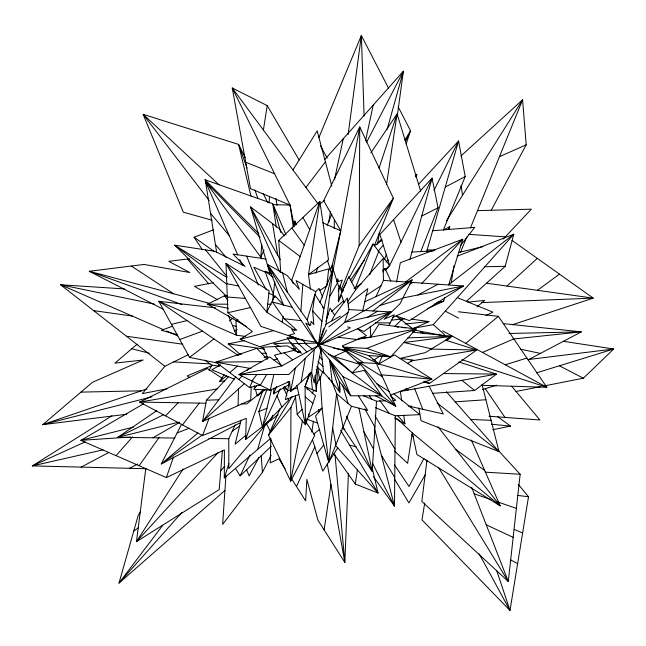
<?xml version="1.0" encoding="UTF-8"?>
<svg xmlns="http://www.w3.org/2000/svg" width="646" height="646" viewBox="0 0 646 646"><rect width="100%" height="100%" fill="white"/><g stroke="black" fill="none" stroke-linecap="round" stroke-linejoin="round"><path stroke-width="0.97" d="M270.537 438.448L224.307 477.935L224.404 449.891L166.369 477.58L80.879 440.354L143.582 403.782M295.424 397.258L290.966 407.36L290.652 481.149L314.788 435.323L305.728 421.636M341.007 290.086L359.136 245.722L359.733 126.939L323.678 200.623L340.725 230.808L332.835 271.239M375.609 407.731L395.328 415.83L394.496 506.125L373.461 476.7M334.224 228.684L334.345 219.632M238.091 405.623L238.479 388.981M270.868 438.222L270.206 462.907L278.838 458.822L285.249 468.891M278.176 414.675L245.633 439.506L246.271 418.358L202.521 435.574L139.657 402.087L207.366 368.527L222.385 378.403M251.213 387.043L250.721 399.979L202.602 421.483L206.397 400.205L228.45 376.755M348.42 473.381L344.835 562.416L317.864 520.087L306.85 479.397L305.647 500.9L291.669 478.961M309.337 373.299L305.09 386.558L316.314 391.419L317.42 372.136L316.233 369.439M363.714 395.828L376.505 401.231L372.217 471.394L342.743 427.264M269.083 203.11L269.535 196.214M225.93 475.795L222.636 524.39L262.429 472.331L271.142 455.285M300.875 311.122L302.821 284.369M261.775 244.333L260.798 257.189L261.88 258.86M348.283 306.769L348.509 303.749L367.824 288.633L362.818 310.25M222.369 450.642L219.22 489.579L136.459 541.679L145.818 468.318M331.947 272.935L332.642 264.917L329.597 269.834M289.626 382.174L288.52 384.887L273.452 393.882L274.057 388.189M498.429 450.569L520.151 474.253L508.281 581.505L421.838 501.449L426.933 460.477M272.531 301.529L274.784 281.858M326.618 330.041L318.22 345.667L281.729 365.975L274.502 355.114L293.696 350.447L301.504 353.168L292.242 343.68L317.582 343.074L318.22 345.667L320.868 350.52L314.206 382.916L311.655 372.467L314.319 349.486M311.655 372.467L290.563 391.654L289.497 381.431L270.286 390.152L238.939 374.575L281.729 365.975L269.818 356.988L238.939 374.575L288.794 374.47L318.22 345.667L326.028 324.163L333.078 269.245L338.851 286.872L338.488 301.819L341.468 294.859L344.011 302.619M348.146 134.457L361.356 35.53L388.464 88.042M316.79 343.066L305.841 323.145L310.54 325.447L311.13 321.32L313.843 324.631L312.624 310.863L314.893 294.318L323.953 308.384L318.22 345.667L323.573 328.774M397.282 115.949L403.387 71.222L324.704 159.57M372.193 467.938L378.047 493.051L355.3 484.032L357.367 469.892M311.808 432.085L313.415 421.281M324.114 529.89L330.954 484.548M376.796 244.826L377.789 243.106L379.42 232.172M386.55 184.473L397.096 113.906L420.707 191.248M263.398 130.04L267.202 105.621L232.253 87.993L250.503 188.672L290.054 205.105L294.229 225.834M451.296 282.706L453.904 265.861M282.221 322.201L283.166 316.298M424.729 502.943L421.983 519.877L510.001 610.47L528.517 496.758L518.278 484.347M293.89 226.851L294.834 221.077L296.336 224.727M328.701 222.62L330.51 211.726M301.109 382.061L305.34 358.272M331.487 268.009L340.725 230.808L359.733 126.939L393.349 198.201L374.26 245.868L382.327 239.924M410.695 407.61L411.066 405.696M302.49 420.546L290.652 481.149L268.542 435.105L280.235 408.329M396.515 282.124L400.35 262.712L462.746 239.246L448.671 284.991M290.563 391.654L295.319 368.083M334.596 179.152L343.252 138.745M365.539 140.893L373.194 105.12M270.286 390.152L273.888 374.494M449.067 229.508L449.721 226.641L443.56 229.952M241.063 420.304L235.071 444.214L245.771 435.291M466.404 301.335L505.196 266.297L513.796 234.223L457.142 256.22M409.903 259.458L432.053 178.151L379.913 234.433L389.651 265.498L385.63 270.02M387.156 129.305L403.387 71.222L366.597 142.249M426.61 251.779L458.563 141.014L465.217 176.568L443.406 229.879M257.649 449.446L264.739 425.343M309.531 325.423L307.157 319.899L315.741 291.677L319.027 288.374L322.709 297.249M444.852 297.378L443.681 301.189L427.353 308.748M224.307 477.935L228.87 463.578M325.947 321.264L330.106 308.126L334.628 315.127L331.794 320.4M271.029 420.126L272.588 415.33M406.1 144.147L410.525 130.758L398.114 106.727M334.628 315.127L347.338 297.863L348.937 309.579L344.714 322.33L318.979 344.996M379 168.194L397.096 113.906L370.893 152.852M305.824 422.008L306.777 419.149M415.887 177.149L416.856 174.323L415.386 175.631M166.369 477.58L173.491 457.013M245.633 439.506L262.607 391.016L246.756 403.936L241.757 403.855M322.725 371.248L319.592 379.993L317.816 367.154M287.987 398.154L288.738 399.987L262.454 427.192L258.852 411.599L266.806 389.966M338.189 291.322L342.323 280.073L337.026 282.036M315.757 273.193L317.84 267.549M336.623 281.656L337.672 278.846L338.601 281.696M202.521 435.574L209.159 418.099M295.416 395.812L297.184 414.474L305.461 424.826L305.09 386.558L310.661 372.249L312.462 389.748M369.625 274.849L378.75 251.367M420.772 251.585L438.045 207.818L432.053 178.151L389.651 265.498L385.396 269.786M319.891 302.465L333.078 269.245L323.953 308.384L322.58 307.221M355.098 288.705L373.041 243.97L389.651 265.498M331.543 380.542L336.582 393.737L351.464 406.269L328.725 462.463L315.563 416.072L322.071 408.07L320.15 376.868M460.477 252.449L466.759 237.001M470.458 227.909L522.59 99.831L526.191 144.833L491.218 210.273M327.199 225.292L331.81 214.092M384.217 259.781L386.518 254.225M318.801 137.784L361.356 35.53L364.118 116.054M273.452 393.882L276.674 386.486M338.229 300.487L348.848 276.52L355.623 289.844L347.249 302.336M264.036 249.962L260.798 257.189L205.589 181.801L216.66 252.473M268.276 421.668L228.829 468.633L228.789 438.707L235.087 424.923M375.98 296.651L383.425 280.412L383.143 258.497L355.623 289.844M376.82 363.407L378.734 363.981L382.343 356.124M296.482 486.519L314.925 446.741M280.299 388.835L262.454 427.192L271.296 390.184L253.692 389.312L256.632 385.614M267.282 359.346L256.89 348.364L215.901 362.148L249.542 387.584L252.844 380.494M235.362 468.205L240.142 475.908L249.929 455.01M405.397 141.7L410.525 130.758L404.84 140.166M312.204 393.592L313.875 390.071M316.387 384.79L319.31 378.629M433.967 190.409L458.563 141.014L418.479 184.376M317.404 345.667L317.816 344.843L318.631 344.843L319.043 345.667L318.631 346.482L317.816 346.482M181.486 424.414L161.274 463.933L240.264 422.726M209.102 370.433L211.799 365.143L218.719 366.08M388.811 325.552L394.326 314.78L384.047 319.253L399.89 303.895L412.18 279.871L364.885 301.747M258.973 457.328L249.098 475.94L246.522 469.529M423.97 458.385L409.015 486.478L394.504 464.942M341.621 291.411L346.498 282.617M348.937 278.224L393.349 198.201L359.136 245.722M351.537 282.464L373.041 243.97M329.525 296.91L337.511 282.786M425.375 474.544L408.91 502.911L394.431 478.92M448.195 229.241L449.721 226.641M260.314 385.194L266.677 374.51M292 396.555L268.542 435.105L290.966 407.36M292.969 169.963L317.17 130.831L331.834 186.113M318.631 345.004L319.455 343.672L345.658 351.141L360.298 364.522L352.135 372.855L320.44 347.451M446.451 220.819L522.59 99.831L460.881 156.017M140.36 512.003L138.22 515.379L119.001 583.088L224.897 490.492M355.946 339.562L370.731 337.147L378.911 324.268L416.194 329L390.757 356.794L368.6 355.599L343.648 347.831M183.125 468.964L136.459 541.679L217.864 452.83M337.737 447.904L322.774 471.136L312.446 439.716M224.687 380.954L219.672 381.366L224.114 374.745M382.787 271.926L385.056 268.631L390.846 281.034M342.356 291.927L343.494 290.28M350.334 280.412L364.578 259.845M139.156 465.734L159.086 437.447M415.677 175.946L416.856 174.323M235.822 376.884L202.602 421.483L244.309 383.7M162.752 525.23L119.001 583.088L181.978 512.335M305.913 187.437L325.398 161.871M182.511 424.915L199.243 403.12M251.843 380.987L256.866 374.535M460.42 245.641L474.729 227.392L432.683 230.735M317 453.573L323.678 445.159M188.148 354.759L164.883 366.274L142.314 393.624L166.846 388.844M378.055 251.326L383.24 245.23M116.062 455.672L132.535 436.906M412.689 328.418L433.264 324.663L513.796 234.223L448.938 284.539M238.834 379.485L242.056 375.98M247.216 370.376L249.154 368.277M421.644 283.618L462.746 239.246L405.47 282.06M297.184 414.474L302.078 409.265M503.242 239.044L531.335 209.167L477.491 210.644M377.789 243.106L381.205 239.48M220.601 470.805L224.727 466.46M255.388 389.417L257.366 395.869L263.608 389.304M165.529 415.871L178.167 402.757M394.593 326.69L402.385 318.866L391.597 320.182M544.74 385.815L583.33 378.217L613.7 349.01L563.328 341.298M240.142 475.908L271.255 446.249M280.687 272.491L278.741 240.417L319.835 201.447L328.548 259.95L308.473 274.623L310.468 289.142M506.973 286.065L537.319 258.384M386.058 261.896L388.286 259.878M327.142 315.482L328.628 314.15M331.584 311.485L343.43 300.842M137.073 344.253L114.923 363.141L143.154 360.008L92.426 382.319L42.789 424.64L126.858 414.223M229.742 372.613L237.397 366.104M197.991 432.933L161.274 463.933L202.263 435.049M477.079 306.818L484.662 300.43L467.793 302.102M465.726 343.373L498.389 316.33L546.823 387.269L482.61 385.347M446.249 340.846L450.779 337.131L447.048 338.625M320.408 203.651L324.3 200.486M257.366 395.869L265.046 389.732M219.672 381.366L226.649 375.794M372.936 311.073L412.18 279.871L364.053 311.122M313.56 434.177L319.77 429.267M229.378 320.909L233.19 317.985M215.699 307.876L158.811 301.311L189.536 357.359L213.931 338.924M432.731 393.325L474.592 390.499L496.475 374.082L458.749 361.938M328.814 326.836L347.976 312.494M537.464 290.329L559.468 274.13M236.436 320.787L237.994 319.657M283.836 389.885L286.251 388.149M133.762 531.069L138.68 527.564M232.205 431.237L239.626 426.037M156.631 410.719L117.75 437.342L174.896 438.045M372.75 359.814L374.607 359.564L380.155 355.865M365.806 295.739L380.962 285.774M319.504 290.611L326.803 285.847L328.717 268.833L308.473 274.623L319.835 201.447L291.758 280.049L293.227 283.691M354.048 288.471L361.59 283.642M382.545 270.238L385.056 268.631M111.984 415.782L32.3 465.911L146.529 468.721M263.463 348.065L240.11 339.287L252.441 331.584L227.893 312.721L225.995 263.374L269.124 290.821L266.814 312.155L294.818 330.405M407.351 363.569L413.149 360.04L400.108 358.393L425.294 352.635L452.111 336.3L412.172 332.125M364.384 310.451L344.714 322.33L390.846 311.945L364.045 331.471L357.561 328.774L320.909 344.512M367.679 317.162L377.563 311.194M152.949 437.778L179.313 422.581M376.876 363.31L378.734 363.981L394.488 354.896L431.891 379.178L390.523 395.126M220.544 364.885L211.823 369.778L234.143 379.145M237.994 355.106L239.739 354.121L241.717 354.056M326.028 324.163L340.434 316.144M319.956 344.698L350.302 327.756L347.613 326.836M234.514 330.994L237.179 329.581M409.411 284.337L412.915 282.48M417.857 294.988L438.061 284.232M81.146 467.115L108.528 452.612M129.588 468.302L137.59 464.07M528.081 359.903L581.303 331.874L503.323 323.614M445.288 187.033L465.217 176.568M297.313 352.474L299.97 351.125M421.725 216.055L438.045 207.818M227.352 296.134L224.428 295.787L207.6 304.161L246.707 326.706M163.809 414.619L117.75 437.342L179.063 422.08M485.865 315.587L492.906 312.155L457.336 297.628M345.658 351.141L333.966 356.527L328.556 353.992M85.337 441.832L32.3 465.911L103.102 449.842M412.471 329L428.952 321.595L411.365 319.092M499.455 156.671L526.191 144.833M482.473 352.433L513.804 338.908M412.834 331.503L415.604 330.316L442.962 335.613M212.405 365.378L187.211 375.891L189.73 377.555M258.852 411.599L266.992 408.215M342.768 347.047L366.791 348.38L416.194 329L370.731 337.147L358.845 338.407M177.141 432.917L189.326 428.209M298.864 394.488L285.354 399.672L289.602 381.859L287.712 381.947M202.456 249.8L194.099 237.227L213.6 229.815M392.558 317.461L463.424 286L410.945 282.334M179.758 339.521L202.553 331.156M172.603 326.222L161.282 330.276L177.707 334.765M146.997 388.868L42.789 424.64L151.923 396.822M512.238 324.776L593.214 298.121L512.044 240.417M273.936 360.048L277.602 358.861M297.41 352.425L300.285 351.489M379.905 305.534L402.741 298.331M434.055 304.201L443.681 301.189L436.833 302.425M482.489 389.562L496.596 385.202M536.511 372.863L613.7 349.01L529.219 359.426M505.229 364.756L526.894 358.078M259.724 346.66L293.106 337.212M287.478 390.765L297.459 388.02M240.11 339.287L273.581 330.639M133.633 427.054L80.879 440.354L130.549 437.035M171.456 324.373L187.082 320.602M458.523 252.505L482.925 246.643M249.542 387.584L260.209 385.032M227.893 312.721L250.438 307.528M264.053 357.488L267.928 356.649M492.785 429.735L510.518 426.094L497.493 416.573M239.739 354.121L228.24 343.874L244.802 340.474M401.546 319.407L404.509 318.801M403.12 297.895L463.424 286L409.435 320.594L396.273 316.055L412.762 328.733M360.298 364.522L333.966 356.527L352.135 372.855L364.344 370.433L381.77 395.78L350.649 395.796L339.433 381.77L329.71 360.072L320.545 348.574M516.041 391.476L540.783 386.599M213.237 282.714L194.43 286.348L217.67 299.784M217.177 388.957L139.657 402.087L206.026 403.233M410.178 361.106L476.764 350.011L445.223 340.022M189.375 258.78L168.8 261.347L189.787 272.515L144.01 264.448L89.293 271.28L163.349 309.289M239.424 354.735L237.437 354.961L158.811 301.311L236.501 335.242L245.319 336.372M513.199 339.029L581.303 331.874L509 333.481M404.994 323.969L428.952 321.595M455.228 401.844L485.921 399.745M411.922 252.045L433.7 250.914M291.524 342.865L273.597 343.753L280.558 346.684M395.328 415.83L419.852 414.619L394.012 393.939M376.505 401.231L385.194 400.819M392.921 400.455L395.82 400.318L390.531 395.901M481.746 302.603L593.214 298.121L486.486 283.198M407.755 337.882L452.111 336.3L404.186 342.525L431.512 348.848M261.533 353.338L266.491 353.16M206.397 400.205L218.776 399.769M484.839 266.741L505.196 266.297M80.928 392.122L141.329 390.814M262.3 361.615L215.901 362.148L251.076 368.624M227.933 304.185L207.6 304.161L228.353 308.344M267.387 304.242L271.255 304.25M375.189 322.855L390.152 322.935M443.213 373.558L496.475 374.082L400.383 391.444L401.723 400.835M208.82 438.464L228.789 438.707M427.168 249.865L435.041 250.01M430.454 349.09L476.764 350.011L429.477 383.441L423.639 382.052M357.27 362.422L378.564 363.569L368.6 355.599M273.129 204.62L290.054 205.105L293.284 226.899M291.798 348.751L295.747 348.897M470.716 419.464L491.113 420.328M173.693 361.905L209.934 363.884M348.937 309.579L390.846 311.945L357.561 328.774L366.492 335.694L342.227 345.868L347.233 350.423L333.699 348.202M485.251 472.169L520.151 474.253M124.775 288.948L60.571 284.773L164.883 366.274M468.859 234.345L505.293 236.856M383.425 280.412L407.997 282.132M488.998 416.25L539.911 419.981L511.648 386.219M227.287 297.015L245.391 298.412M380.865 374.777L431.891 379.178L378.734 363.981M396.725 326.973L398.695 327.159M401.667 327.441L405.615 327.813M491.566 424.228L510.518 426.094M315.959 342.332L292.154 307.302L272.442 301.973L284.264 318.769L301.23 320.666M458.353 311.768L498.389 316.33M337.89 337.22L357.262 339.562M517.551 495.401L528.517 496.758M93.638 310.613L132.333 316.096M126.43 336.235L182.753 344.221M228.24 343.874L264.658 349.139M266.112 259.086L233.036 254.056L245.068 266.362L214.86 251.294L174.727 245.189L226.14 295.908M317.057 342.332L287.139 337.624L296.248 350.818L287.389 345.901L263.035 347.177L267.783 357.949M319.027 345.82L320.642 346.135L323.719 373.138L316.669 366.645M343.712 347.516L390.757 356.794L366.791 348.38M226.778 283.683L238.535 286.025M189.536 357.359L217.621 363.084M154.265 304.088L60.571 284.773L163.753 329.815M520.684 349.22L540.411 353.41M408.127 405.93L443.301 413.981L429.106 386.251M232.39 325.447L236.291 326.367M349.51 445.159L356.293 446.798M405.284 389.07L408.159 389.788L406.786 388.319M131.792 348.759L149.258 353.225M351.464 406.269L367.736 410.42L358.498 395.982M341.992 428.403L344.899 429.154M209.151 303.281L89.293 271.28L181.962 304.565M212.146 220.238L183.294 212.195L143.154 114.342L238.576 144.413L245.278 157.794M420.376 332.149L425.149 333.667M273.42 294.374L265.022 271.352L271.57 273.476M461.914 359.669L546.823 387.269L442.672 330.897M300.479 339.691L260.863 326.359L225.995 263.374L266.814 312.155L274.905 295.666L283.424 305.033M304.314 340.846L288.544 335.395L294.6 333.643L291.669 329.428L296.821 330.219L284.264 318.769M474.18 493.794L491.057 499.633M497.622 501.902L516.372 508.386M306.737 419.012L317.784 423.203M423.889 381.301L429.477 383.441L425.068 381.059M245.714 162.235L274.582 173.758M514.256 529.486L522.622 532.95M166.531 331.018L177.618 335.863M265.797 272.434L253.846 267.202L266.386 289.909M344.455 348.557L378.564 363.569M322.895 222.83L340.725 230.808M268.825 293.147L273.242 295.174L275.059 297.54M486.236 524.81L513.166 537.367M339.433 381.77L339.853 392.211L332.173 382.392L329.71 360.072L342.978 376.683L381.77 395.78L352.135 372.855M375.463 395.82L395.74 406.164L376.247 363.181M559.42 365.781L583.33 378.217M445.304 311.146L458.547 318.139M510.55 559.856L517.624 563.667M315.741 291.677L296.11 280.574L299.34 289.351L287.155 275.511L267.404 264.335L283.691 305.493M394.658 418.01L404.945 423.889L403.734 415.2M388.456 356.398L390.184 357.416M226.819 277.433L174.727 245.189L226.778 284.216M359.184 362.293L382.4 376.739M376.965 383.877L389.037 391.387M406.495 388.706L408.159 389.788M131.332 266.031L173.645 293.801M344.778 349.728L363.238 362.584M194.099 237.227L214.52 251.738M265.022 271.352L273.177 277.166M204.701 360.088L211.799 365.143M455.85 449.511L484.71 470.53M380.429 394.997L395.74 406.164L358.352 361.776M278.741 240.417L300.148 256.551M304.912 343.381L312.22 349.001M437.148 403.015L499.019 451.683L482.005 384.233M461.922 380.324L474.592 390.499M284.103 352.781L292.67 359.887M305.187 396.805L312.866 403.37M433.264 324.663L444.618 334.652M305.09 386.558L315.506 395.732L305.461 424.826L296.853 385.25M219.059 184.804L143.154 114.342L209.191 200.567M396.87 418.6L412.301 432.909L500.19 505.85L471.386 440.112M317.84 361.574L322.952 366.387M394.504 450.981L407.602 463.311L412.301 432.909L416.896 454.493L500.19 505.85L437.883 426.691M411.704 434.774L413.852 436.825M298.573 343.527L306.971 351.925M258.788 233.642L205.024 179.766L206.316 183.569M260.031 237.235L205.589 181.801L237.752 254.976M426.037 459.968L427.418 461.43M302.578 340.054L306.382 344.165M335.759 445.683L378.047 493.051L340.571 430.155M312.624 310.863L321.958 321.369M446.37 391.759L499.019 451.683L421.022 420.675L418.826 407.989M397.694 415.572L404.945 423.889M284.24 386.623L288.019 391M275.212 346.539L281.495 353.855M187.388 259.022L208.828 283.974M323.355 371.991L332.173 382.392M210.523 213.309L229.249 235.645M215.417 244.551L226.35 257.592M319.738 356.713L322.184 359.636M205.557 249.881L227.287 276.94M224.428 295.787L227.925 300.374M318.268 204.12L232.253 87.993L290.054 205.105M379.791 400.48L389.175 413.303M218.445 364.651L219.608 366.234M291.822 228.014L304.218 245.173M307.157 319.899L267.404 264.335L292.154 307.302M294.859 338.835L298.735 344.31M333.917 453.823L355.3 484.032M210.717 187.986L205.024 179.766L272.709 203.66L286.025 235.015M284.256 235.951L279.177 228.611L250.543 206.898L269.98 273.734M369.472 395.901L371.749 399.22M485.316 388.69L504.97 417.421M438.65 467.607L508.281 581.505L471.693 487.407M375.035 415.846L395.021 449.107M381.382 455.228L394.763 477.499M267.202 105.621L299.138 159.982M280.211 259.74L250.543 206.898L279.589 271.853M302.926 217.484L309.741 229.71M364.82 408.894L374.922 427.087M363.916 431.754L373.582 449.148M320.505 145.834L327.175 158.109M479.122 553.727L510.001 610.47L496.645 570.378M372.484 463.222L394.496 506.125L374.373 428.056M266.637 424.164L270.222 431.278M263.148 193.477L267.614 202.4M346.385 416.097L372.217 471.394L358.974 408.159M374.607 359.564L375.431 361.372M239.771 259.579L242.202 265.102M316.249 341.064L317.041 342.905M277.029 395.877L281.834 407.133M228.288 315.361L236.501 335.242L235.976 320.392M283.481 387.172L286.856 395.409M246.675 256.131L258.279 285.007M342.978 376.683L350.649 395.796L329.71 360.072L339.853 392.211M414.748 388.852L422.783 409.281M247.038 168.065L238.576 144.413L251.011 196.231M254.831 189.819L257.883 198.338M328.959 377.789L329.597 379.678M393.6 219.656L401.005 242.113M339.836 285.492L342 292.137M327.352 260.088L331.745 274.421M254.217 385.63L254.799 387.527M342.606 385.04L348.065 403.411M280.824 232.568L272.709 203.66L276.335 227.182M282.577 272.919L287.43 292.331M343.083 426.982L336.582 393.737L328.725 462.463L322.071 408.07L308.796 416.985L308.643 414.07M332.674 427.959L335.936 444.65M327.256 463.836L344.835 562.416L335.048 455.091M272.547 223.581L277.804 255.453M275.979 198.548L277.061 205.525M461.026 185.321L462.52 195.294M318.357 409.411L318.793 412.374M314.909 375.778L316.314 391.419M294.834 221.077L295.125 225.074M261.186 455.365L262.429 472.331M339.32 381.713L339.925 390.144M307.221 387.535L307.326 389.514M370.263 326.157L370.731 337.147"/></g></svg>
